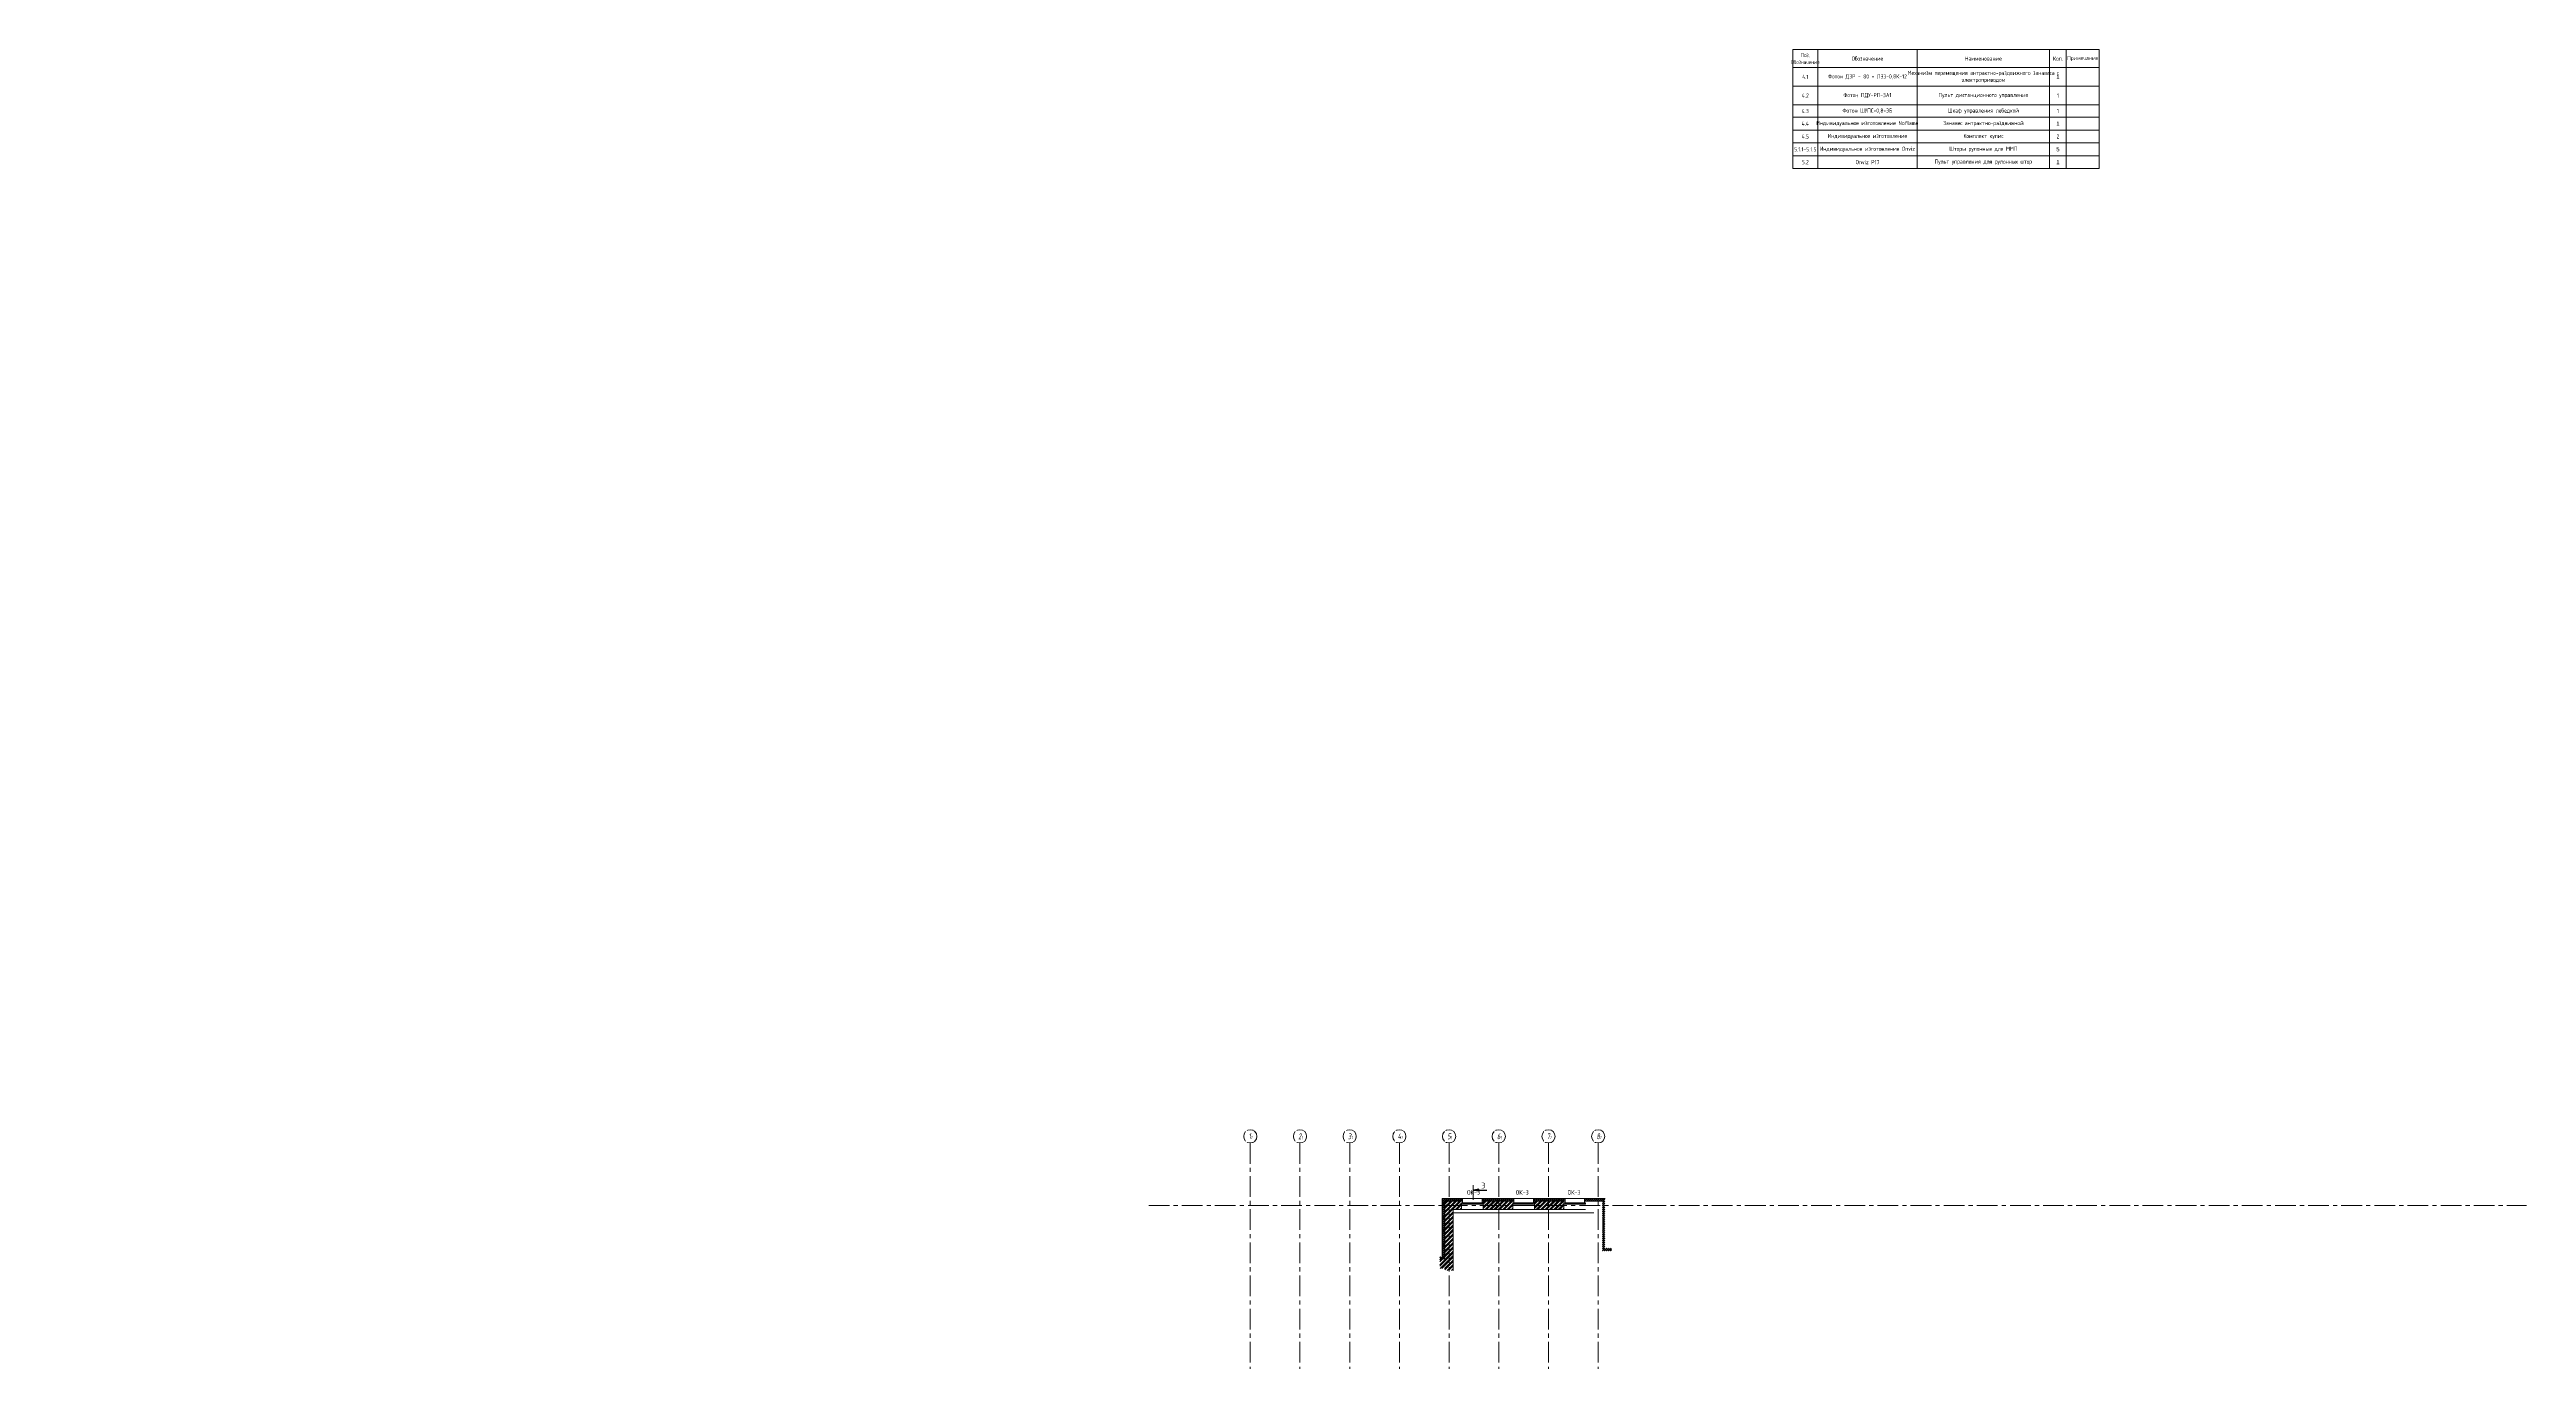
# Model space of a CAD drawing. Header units: millimetres. Extents: x -39 to 9534995, y -146829 to 289341.
# Drawn here: x 461209 to 610746, y -9828 to 69326 of the extents above; entities that cross this region are included whole.
import ezdxf
from ezdxf import colors
from ezdxf.entities.mleader import LeaderData, LeaderLine
from ezdxf.math import Vec2, Vec3

# ---------------------------------------------------------------- set-up
doc = ezdxf.new("R2010")
doc.units = ezdxf.units.MM
doc.linetypes.add('CENTER', pattern=[2, 1.25, -0.25, 0.25, -0.25])
for name, color, linetype, lineweight in [('!М_Перегородки_пеноблок', 7, 'Continuous', 20), ('+АР_Стены внутренние', 250, 'Continuous', 18), ('АР_Навесной фасад', 250, 'Continuous', 5), ('АР_Оси', 7, 'Continuous', 25), ('АР_Отметки', 7, 'Continuous', 5), ('АР_Подоконники', 163, 'Continuous', 9), ('АР_Разрезы', 175, 'Continuous', 9), ('АР_Сущ Несущая стена', 250, 'Continuous', 50), ('АР_Утеплитель', 250, 'Continuous', 13), ('АР_Штриховка кирпич', 250, 'Continuous', 9), ('Маркировка ОКОН', 5, 'Continuous', 18), ('ТОНКАЯ', 253, 'Continuous', 0)]:
    doc.layers.add(name, color=color, linetype=linetype, lineweight=lineweight)
doc.layers.add('АР_новое окно', color=160, linetype='Continuous')
doc.styles.add('GOST type A', font='GOST.TTF')
doc.styles.add('ISOCPEUR', font='', dxfattribs={"height": 250})
doc.styles.add('METRO-STYLE', font='isocpeur.ttf', dxfattribs={"width": 0.9, "oblique": 15})
doc.styles.add('PDF ISOCPEUR', font='isocpeur.ttf')
doc.styles.get("Standard").update_dxf_attribs({"font": 'GOST.TTF'})
doc.styles.add('ГОСТ 2.304', font='CS_Gost2304.shx', dxfattribs={"oblique": 10})
doc.styles.get('ISOCPEUR').set_extended_font_data('ISOCPEUR', italic=True)
pattern_1 = [(45, (150, 150), (0, 1000), [141.4, -282.8, 70.7, -424.3, 141.4, -353.61356]), (135, (800, 200), (-1000, 9e-14), [141.4, -212.1, 70.7, -353.6, 141.4, -495.01356]), (63.43495, (0, 0), (5e-08, 1000), [111.8, -447.2, 111.8, -447.234, 0, 0]), (116.56505, (0, 0), (-4e-07, 1000), [111.8, -447.2, 111.8, -447.234, 0, 0]), (0, (0, 100), (0, 1000), [50, -400, 100, -400, 50, 0]), (0, (0, 250), (0, 1000), [-150, 100, -400, 0, -350, 0]), (0, (0, 300), (0, 1000), [-400, 0, -300, 100, -200, 0]), (0, (0, 450), (0, 1000), [-200, 0, -250, 100, -450, 0]), (0, (0, 600), (0, 1000), [-200, 100, -400, 100, -200, 0]), (0, (0, 850), (0, 1000), [-150, 100, -200, 0, -550, 0]), (0, (0, 900), (0, 1000), [-200, 0, -600, 100, -100, 0]), (90, (50, 200), (-1000, 6e-14), [-300, 0, -300, 0, -400, 0]), (90, (150, 0), (-1000, 6e-14), [-150, 100, -400, 0, -350, 0]), (90, (250, 0), (-1000, 6e-14), [-400, 0, -350, 100, -150, 0]), (90, (800, 0), (-1000, 6e-14), [-200, 100, -500, 100, -100, 0]), (90, (100, 100), (-1000, 6e-14), [-300, 0, -350, 0, -350, 0]), (90, (200, 100), (-1000, 6e-14), [-250, 0, -550, 0, -200, 0]), (90, (300, 150), (-1000, 6e-14), [-500, 0, -150, 0, -350, 0]), (90, (350, 50), (-1000, 6e-14), [-450, 0, -200, 0, -250, 0]), (90, (450, 200), (-1000, 6e-14), [-400, 0, -150, 0, -400, 0]), (90, (500, 250), (-1000, 6e-14), [-450, 0, -200, 0, -350, 0]), (90, (550, 0), (-1000, 6e-14), [-600, 0, -250, 0, -150, 0]), (90, (600, 150), (-1000, 6e-14), [-200, 0, -400, 0, -400, 0]), (90, (650, 100), (-1000, 6e-14), [-450, 0, -250, 0, -300, 0]), (90, (700, 50), (-1000, 6e-14), [-400, 0, -300, 0, -300, 0]), (90, (800, 100), (-1000, 6e-14), [-300, 0, -300, 0, -400, 0]), (90, (900, 150), (-1000, 6e-14), [-400, 0, -200, 0, -400, 0]), (90, (950, 200), (-1000, 6e-14), [-150, 0, -600, 0, -250, 0])]

# ---------------------------------------------------------------- blocks, each defined once
blk = doc.blocks.new('*T42')
at = {"color": 0, "linetype": 'ByBlock', "lineweight": 9, "ltscale": 100, "transparency": 16777216}
for p, q in [((0, 0), (18500, 0)), ((0, 0), (0, -7181)), ((1500, 0), (1500, -7181)), ((7500, 0), (7500, -7181)), ((15500, 0), (15500, -7181)), ((16500, 0), (16500, -7181)), ((18500, 0), (18500, -7181)), ((0, -1087), (18500, -1087)), ((0, -2212), (18500, -2212)), ((0, -3337), (18500, -3337)), ((0, -4080), (18500, -4080)), ((0, -4855), (18500, -4855)), ((0, -5630), (18500, -5630)), ((0, -6405), (18500, -6405)), ((0, -7181), (18500, -7181))]:
    blk.add_line(p, q, dxfattribs=at)
at = {"color": 0, "lineweight": 9, "ltscale": 100, "transparency": 16777216, "char_height": 250, "attachment_point": 5, "style": 'GOST type A'}
for s, insert, width in [('{\\W0.9;Поз. Обозначение}', (750, -543), 1497), ('Обозначение', (4500, -543), 5997), ('{\\C256;Механизм перемещения антрактно-раздвижного занавеса с электроприводом}', (11500, -1649), 7997), ('Наименование', (11500, -543), 7997), ('Кол.', (16000, -543), 997), ('Примечание', (17500, -543), 1997), ('{\\C256;4.2}', (750, -2774), 1497), ('{\\C256;4.1}', (750, -1649), 1497), ('Пульт дистанционного управления', (11500, -2774), 7997), ('{\\fArial|b0|i0|c0|p0;1}', (16000, -1649), 997), ('1', (16000, -2774), 997), ('{\\fArial|b0|i0|c0;', (17500, -1649), 1997), ('{\\C256;4.4}', (750, -4468), 1497), ('{\\C256;4.3}', (750, -3709), 1497), ('{\\C256;Занавес антрактно-раздвижной}', (11500, -4468), 7997), ('Шкаф управления лебедкой', (11500, -3709), 7997), ('{\\fArial|b0|i0|c0|p0;1}', (16000, -4468), 997), ('1', (16000, -3709), 997), ('{\\fArial|b0|i0|c0;', (17500, -4468), 1997), ('{\\C256;5.1.1-5.1.5}', (750, -6018), 1497), ('{\\C256;4.5}', (750, -5243), 1497), ('{\\C256;Шторы рулонные для ММП}', (11500, -6018), 7997), ('Комплект кулис', (11500, -5243), 7997), ('{\\fArial|b0|i0|c204|p0;5}', (16000, -6018), 997), ('2', (16000, -5243), 997), ('{\\C256;5.2}', (750, -6793), 1497), ('{\\C256;Пульт управления для рулонных штор}', (11500, -6793), 7997), ('{\\fArial|b0|i0|c0|p0;1}', (16000, -6793), 997), ('{\\fArial|b0|i0|c0;', (17500, -6018), 1997), ('{\\fArial|b0|i0|c0;', (17500, -6793), 1997)]:
    blk.add_mtext(s, dxfattribs=dict(at, insert=insert, width=width))
at = {"color": 0, "lineweight": 9, "ltscale": 100, "transparency": 16777216, "char_height": 250, "width": 5997, "attachment_point": 5}
for s, insert in [('Фотон ДЗР - 80 + ЛЭЗ-0,8К-12', (4500, -1649)), ('Фотон ПДУ-РП-ЗА1', (4500, -2774)), ('Индивидуальное изготовление Noflame', (4500, -4468)), ('Фотон ШУПС-0,8-ЭБ', (4500, -3709)), ('Индивидуальное изготовление Onviz', (4500, -6018)), ('Индивидуальное изготовление ', (4500, -5243)), ('Onviz P17  ', (4500, -6793))]:
    blk.add_mtext(s, dxfattribs=dict(at, insert=insert))
blk = doc.blocks.new('*U113')
at = {"layer": 'АР_новое окно', "lineweight": 9}
for p, q in [((0, 1310), (-70, 1310)), ((-70, 1310), (-70, 0)), ((-70, 0), (-70, 1310)), ((0, 1240), (-70, 1240)), ((0, 70), (-70, 70)), ((-35, 1240), (-35, 70)), ((0, 1310), (0, 0)), ((0, 0), (-70, 0))]:
    blk.add_line(p, q, dxfattribs=at)
blk = doc.blocks.new('*U111')
at = {"layer": 'АР_новое окно', "lineweight": 9}
for p, q in [((0, 1310), (-70, 1310)), ((-70, 1310), (-70, 0)), ((-70, 0), (-70, 1310)), ((0, 1240), (-70, 1240)), ((0, 70), (-70, 70)), ((-35, 1240), (-35, 70)), ((0, 1310), (0, 0)), ((0, 0), (-70, 0))]:
    blk.add_line(p, q, dxfattribs=at)
blk = doc.blocks.new('*U112')
at = {"layer": 'АР_новое окно', "lineweight": 9}
for p, q in [((0, 1310), (-70, 1310)), ((-70, 1310), (-70, 0)), ((-70, 0), (-70, 1310)), ((0, 1240), (-70, 1240)), ((0, 70), (-70, 70)), ((-35, 1240), (-35, 70)), ((0, 1310), (0, 0)), ((0, 0), (-70, 0))]:
    blk.add_line(p, q, dxfattribs=at)
blk = doc.blocks.new('_DotSmall')
at = {"color": 0, "linetype": 'ByBlock', "const_width": 0.5}
blk.add_lwpolyline([(-0.0625, 0, 1), (0.0625, 0, 1)], format="xyb", close=True, dxfattribs=at)
blk = doc.blocks.new('A$C60573c2e')
at = {"layer": 'АР_Разрезы', "ltscale": 100}
h = blk.add_hatch(color=5, dxfattribs=at)
h.dxf.hatch_style = 1
h.paths.add_polyline_path([(13494, 917), (13424, 917), (13424, 1821), (13494, 1821)])
h.paths.add_polyline_path([(13795, 1471), (13494, 1521), (13795, 1521)])
h.paths.add_polyline_path([(13795, 1521), (13494, 1521), (13795, 1571)])
h = blk.add_hatch(color=5, dxfattribs=at)
h.dxf.hatch_style = 1
h.paths.add_polyline_path([(65884, -9869), (65884, -9799), (66884, -9799), (66884, -9869)])
h.paths.add_polyline_path([(66534, -10170), (66584, -9869), (66584, -10170)])
h.paths.add_polyline_path([(66584, -10170), (66584, -9869), (66634, -10170)])
h = blk.add_hatch(color=5, dxfattribs=at)
h.dxf.hatch_style = 1
h.paths.add_polyline_path([(-689, -12469), (-689, -12399), (-1689, -12399), (-1689, -12469)])
h.paths.add_polyline_path([(-1339, -12769), (-1389, -12469), (-1389, -12769)])
h.paths.add_polyline_path([(-1389, -12769), (-1389, -12469), (-1440, -12769)])
h = blk.add_hatch(color=5, dxfattribs=at)
h.dxf.hatch_style = 1
h.paths.add_polyline_path([(22341, -37642), (22411, -37642), (22411, -36642), (22341, -36642)])
h.paths.add_polyline_path([(22040, -36993), (22341, -36942), (22040, -36942)])
h.paths.add_polyline_path([(22040, -36942), (22341, -36942), (22040, -36892)])
h = blk.add_hatch(color=5, dxfattribs=at)
h.dxf.hatch_style = 1
h.paths.add_polyline_path([(59699, -43275), (59769, -43275), (59769, -42275), (59699, -42275)])
h.paths.add_polyline_path([(59398, -42625), (59699, -42575), (59398, -42575)])
h.paths.add_polyline_path([(59398, -42575), (59699, -42575), (59398, -42525)])
h = blk.add_hatch(color=5, dxfattribs=at)
h.dxf.hatch_style = 1
h.paths.add_polyline_path([(7699, -50578), (7629, -50578), (7629, -51578), (7699, -51578)])
h.paths.add_polyline_path([(7999, -51228), (7699, -51278), (7999, -51278)])
h.paths.add_polyline_path([(7999, -51278), (7699, -51278), (7999, -51328)])
h = blk.add_hatch(color=5, dxfattribs=at)
h.dxf.hatch_style = 1
h.paths.add_polyline_path([(59606, -71214), (59676, -71214), (59676, -72214), (59606, -72214)])
h.paths.add_polyline_path([(59306, -71864), (59606, -71914), (59306, -71914)])
h.paths.add_polyline_path([(59306, -71914), (59606, -71914), (59306, -71964)])
h = blk.add_hatch(color=5, dxfattribs=at)
h.dxf.hatch_style = 1
h.paths.add_polyline_path([(22341, -71965), (22411, -71965), (22411, -72965), (22341, -72965)])
h.paths.add_polyline_path([(22040, -72614), (22341, -72665), (22040, -72665)])
h.paths.add_polyline_path([(22040, -72665), (22341, -72665), (22040, -72715)])
at = {"layer": 'АР_Разрезы', "color": 5, "lineweight": 25, "ltscale": 100}
for p, q in [((13795, 1571), (13494, 1521)), ((13494, 1521), (13795, 1471)), ((13795, 1471), (13795, 1571)), ((65884, -9799, -2792), (66884, -9799, -2792)), ((66584, -9869, -2792), (66534, -10170, -2792)), ((66534, -10170, -2792), (66634, -10170, -2792)), ((66634, -10170, -2792), (66584, -9869, -2792)), ((-689, -12399, -2792), (-1689, -12399, -2792)), ((-1440, -12769, -2792), (-1389, -12469, -2792)), ((-1339, -12769, -2792), (-1440, -12769, -2792)), ((-1389, -12469, -2792), (-1339, -12769, -2792)), ((22341, -36942), (22040, -36892)), ((22040, -36892), (22040, -36993)), ((22040, -36993), (22341, -36942)), ((59699, -42575), (59398, -42525)), ((59398, -42525), (59398, -42625)), ((7629, -50578), (7629, -51578)), ((7699, -51278), (7999, -51228)), ((7999, -51328), (7699, -51278)), ((7999, -51228), (7999, -51328)), ((59606, -72214), (59606, -71214)), ((59676, -71214), (59676, -72214)), ((22341, -72665), (22040, -72614)), ((22040, -72614), (22040, -72715)), ((22040, -72715), (22341, -72665)), ((22341, -72965), (22341, -71965)), ((22411, -72965), (22341, -72965)), ((22411, -71965), (22411, -72965)), ((59606, -71914), (59306, -71864)), ((59306, -71864), (59306, -71964)), ((59306, -71964), (59606, -71914)), ((59676, -72214), (59606, -72214))]:
    blk.add_line(p, q, dxfattribs=at)
for points, elevation in [([(13494, 1521), (14278, 1521)], 0), ([(66584, -9869), (66584, -10653)], -2792), ([(-1389, -12469), (-1389, -13252)], -2792), ([(22341, -36942), (21557, -36942)], 0), ([(7699, -51278), (8483, -51278)], 0), ([(22341, -72665), (21557, -72665)], 0)]:
    blk.add_lwpolyline(points, dxfattribs=dict(at, elevation=elevation))
for points in [[(59699, -42575), (58915, -42575)], [(59606, -71914), (58822, -71914)]]:
    blk.add_lwpolyline(points, dxfattribs=at)
at = {"layer": 'АР_Разрезы', "color": 5, "lineweight": 25, "ltscale": 100, "char_height": 350, "width": 583.33, "style": 'METRO-STYLE'}
for s, insert, attachment_point in [('{\\Q0;\\W1;3}', (13944, 1621), 7), ('{\\Q0;\\W1;4}', (66905, -10319, -2792), 3), ('{\\Q0;\\W1;4}', (-1710, -12919, -2792), 1), ('{\\Q0;\\W1;2}', (21891, -36413), 3), ('{\\Q0;\\W1;1}', (59249, -42045), 3), ('{\\Q0;\\W1;3}', (8149, -51378), 1), ('{\\Q0;\\W1;2}', (21891, -72765), 3), ('{\\Q0;\\W1;1}', (59156, -72014), 3)]:
    blk.add_mtext(s, dxfattribs=dict(at, insert=insert, attachment_point=attachment_point))

msp = doc.modelspace()

# ---------------------------------------------------------------- hatches: boundary and pattern name
at = {"layer": '!М_Перегородки_пеноблок', "ltscale": 100}
h = msp.add_hatch(dxfattribs=at)
h.set_pattern_fill('БЕТОННАЯ ПОДГОТОВКА', color=256, scale=100, style=0, pattern_type=2)
h.set_pattern_definition(pattern_1)
h.paths.add_polyline_path([(488146.4, 58591.4), (488146.4, 58591.4), (488026.4, 58591.4), (488026.4, 58591.4)], flags=0)
h = msp.add_hatch(dxfattribs=at)
h.set_pattern_fill('БЕТОННАЯ ПОДГОТОВКА', color=256, scale=100, style=0, pattern_type=2)
h.set_pattern_definition(pattern_1)
h.paths.add_polyline_path([(574150.9, 39376.4), (574150.9, 39346.4), (574030.9, 39226.4), (574030.9, 39376.4)], flags=0)
at = {"layer": '+АР_Стены внутренние', "lineweight": 0, "ltscale": 100}
h = msp.add_hatch(dxfattribs=at)
h.set_pattern_fill('БЕТОН И ИЗДЕЛИЯ ИЗ НЕГО', color=256, scale=30, style=0, pattern_type=2)
h.set_pattern_definition([(45, (0, 0), (39.774756, 145.840774), [187.5, -40.5, 0, -40.5])])
h.paths.add_polyline_path([(490191.4, 20045.4), (490191.4, 20046.4), (490331.4, 20046.4), (490331.4, 20045.4)], flags=0)
at = {"layer": 'АР_Утеплитель', "lineweight": 9, "ltscale": 100}
h = msp.add_hatch(dxfattribs=at)
h.set_pattern_fill('ANSI37', color=256, scale=700)
h.set_pattern_definition([(45, (-431849.17, 35742.5), (-61.871843, 61.871843), []), (135, (-431849.17, 35742.5), (-61.871843, -61.871843), [])])
h.paths.add_polyline_path([(546520.8, -149.6), (545440.8, -149.6), (545440.8, -3659.4), (545140.8, -3659.4), (545140.8, -3509.4), (545290.8, -3509.4), (545290.8, 0.4), (546520.8, 0.4)])
h = msp.add_hatch(dxfattribs=at)
h.set_pattern_fill('ANSI37', color=256, scale=700)
h.set_pattern_definition([(45, (-428759.17, 35742.5), (-61.871843, 61.871843), []), (135, (-428759.17, 35742.5), (-61.871843, -61.871843), [])])
h.paths.add_polyline_path([(549610.8, -149.6), (547700.8, -149.6), (547700.8, 0.4), (549610.8, 0.4)])
h = msp.add_hatch(dxfattribs=at)
h.set_pattern_fill('ANSI37', color=256, scale=700)
h.set_pattern_definition([(45, (-425669.17, 35742.5), (-61.871843, 61.871843), []), (135, (-425669.17, 35742.5), (-61.871843, -61.871843), [])])
h.paths.add_polyline_path([(552700.8, -149.6), (550790.8, -149.6), (550790.8, 0.4), (552700.8, 0.4)])
h = msp.add_hatch(dxfattribs=at)
h.set_pattern_fill('ANSI37', color=256, scale=700)
h.set_pattern_definition([(45, (-422854.17, 32742.5), (-61.871843, 61.871843), []), (135, (-422854.17, 32742.5), (-61.871843, -61.871843), [])])
h.paths.add_polyline_path([(555515.8, -3149.6), (554960.8, -3149.6), (554960.8, -149.6), (553880.8, -149.6), (553880.8, 0.4), (555110.8, 0.4), (555110.8, -2999.6), (555515.8, -2999.6)])
at = {"layer": 'АР_Штриховка кирпич', "lineweight": 9, "ltscale": 100}
h = msp.add_hatch(dxfattribs=at)
h.set_pattern_fill('ANSI32', color=256, scale=500)
h.set_pattern_definition([(45, (-452838.85, 36416.53), (-132.58252, 132.58252), []), (45, (-452750.46, 36416.53), (-132.58252, 132.58252), [])])
h.paths.add_polyline_path([(546455.8, -149.6), (545440.8, -149.6), (545440.8, -3659.4), (545140.8, -3659.4), (545140.8, -4226.3), (545440.8, -4226.3), (545440.8, -4349.6), (545950.8, -4349.6), (545950.8, -659.6), (546455.8, -659.6)])
h = msp.add_hatch(dxfattribs=at)
h.set_pattern_fill('ANSI32', color=256, scale=500)
h.set_pattern_definition([(45, (-450513.85, 36416.53), (-132.58252, 132.58252), []), (45, (-450425.46, 36416.53), (-132.58252, 132.58252), [])])
h.paths.add_polyline_path([(549545.8, -149.6), (547765.8, -149.6), (547765.8, -659.6), (549545.8, -659.6)])
h = msp.add_hatch(dxfattribs=at)
h.set_pattern_fill('ANSI32', color=256, scale=500)
h.set_pattern_definition([(45, (-447423.85, 36416.53), (-132.58252, 132.58252), []), (45, (-447335.46, 36416.53), (-132.58252, 132.58252), [])])
h.paths.add_polyline_path([(552635.8, -149.6), (550855.8, -149.6), (550855.8, -659.6), (552635.8, -659.6)])

# ---------------------------------------------------------------- linework, layer by layer
at = {"layer": 'АР_Навесной фасад', "lineweight": 9, "ltscale": 100}
for p, q in [((545280.8, 10.4), (545280.8, -3499.4)), ((545280.8, 10.4), (555120.8, 10.4)), ((545290.8, 0.4), (545290.8, -3509.4)), ((545290.8, 0.4), (546520.8, 0.4)), ((547700.8, 0.4), (549610.8, 0.4)), ((550790.8, 0.4), (552700.8, 0.4)), ((553880.8, 0.4), (555110.8, 0.4))]:
    msp.add_line(p, q, dxfattribs=at)
for points in [[(546520.8, -149.6), (546520.8, 10.4)], [(547700.8, -149.6), (547700.8, 10.4)], [(549610.8, -149.6), (549610.8, 10.4)], [(550790.8, -149.6), (550790.8, 10.4)], [(552700.8, -149.6), (552700.8, 10.4)], [(553880.8, -149.6), (553880.8, 10.4)]]:
    msp.add_lwpolyline(points, dxfattribs=at)
at = {"layer": 'АР_новое окно', "lineweight": 9}
for p, q in [((546455.8, -659.6), (547765.8, -659.6)), ((549545.8, -659.6), (550855.8, -659.6)), ((552635.8, -659.6), (553945.8, -659.6))]:
    msp.add_line(p, q, dxfattribs=at)
at = {"layer": 'АР_Оси', "linetype": 'CENTER', "lineweight": 9, "ltscale": 1000}
for p, q in [((533700.8, 3352.8), (533700.8, -52379.5)), ((536700.8, 3352.8), (536700.8, -52379.5)), ((539700.8, 3352.8), (539700.8, -52379.5)), ((542700.8, 3352.8), (542700.8, -52379.5)), ((545700.8, 3352.8), (545700.8, -52379.5)), ((548700.8, 3352.8), (548700.8, -52379.5)), ((551700.8, 3352.8), (551700.8, -52379.5)), ((554700.8, 3352.8), (554700.8, -52379.5)), ((527567.1, -409.6), (610745.5, -409.6))]:
    msp.add_line(p, q, dxfattribs=at)
at = {"layer": 'АР_Оси', "lineweight": 9, "ltscale": 0.5}
for centre in [(533700.8, 3752.8), (536700.8, 3752.8), (539700.8, 3752.8), (542700.8, 3752.8), (545700.8, 3752.8), (548700.8, 3752.8), (551700.8, 3752.8), (554700.8, 3752.8)]:
    msp.add_circle(centre, 400, dxfattribs=at)
at = {"layer": 'АР_Подоконники', "lineweight": 9, "ltscale": 100}
msp.add_line((545950.8, -859.6), (554450.8, -859.6), dxfattribs=at)
at = {"layer": 'АР_Сущ Несущая стена', "lineweight": 9, "ltscale": 100}
for p, q in [((545440.8, -149.6), (545440.8, -3659.4)), ((545440.8, -149.6), (546520.8, -149.6)), ((545950.8, -659.6), (545950.8, -4349.6)), ((545950.8, -659.6), (546455.8, -659.6)), ((546455.8, -268.6), (546455.8, -659.6)), ((546455.8, -268.6), (546520.8, -268.6)), ((546455.8, -268.6), (547765.8, -268.6)), ((546520.8, -268.6), (546520.8, -149.6)), ((547700.8, -149.6), (549610.8, -149.6)), ((547700.8, -268.6), (547700.8, -149.6)), ((547700.8, -268.6), (547765.8, -268.6)), ((547765.8, -268.6), (547765.8, -659.6)), ((547765.8, -659.6), (549545.8, -659.6)), ((549545.8, -268.6), (549545.8, -659.6)), ((549545.8, -268.6), (549610.8, -268.6)), ((549545.8, -268.6), (550855.8, -268.6)), ((549610.8, -268.6), (549610.8, -149.6)), ((550790.8, -149.6), (552700.8, -149.6)), ((550790.8, -268.6), (550790.8, -149.6)), ((550790.8, -268.6), (550855.8, -268.6)), ((550855.8, -268.6), (550855.8, -659.6)), ((550855.8, -659.6), (552635.8, -659.6)), ((552635.8, -268.6), (552635.8, -659.6)), ((552635.8, -268.6), (552700.8, -268.6)), ((552635.8, -268.6), (553945.8, -268.6)), ((552700.8, -268.6), (552700.8, -149.6)), ((553880.8, -149.6), (554960.8, -149.6)), ((553880.8, -268.6), (553880.8, -149.6))]:
    msp.add_line(p, q, dxfattribs=at)

# ---------------------------------------------------------------- block references
msp.add_blockref('*T42', (566458.6, 69326.4))
at = {"layer": 'АР_новое окно', "lineweight": 9, "xscale": -1, "rotation": 90}
for name, p in [('*U112', (547765.8, -338.6)), ('*U111', (550855.8, -338.6)), ('*U113', (553945.8, -338.6))]:
    msp.add_blockref(name, p, dxfattribs=at)
at = {"layer": 'ТОНКАЯ', "color": 31, "lineweight": 9, "ltscale": 100, "true_color": 0xfecc66}
msp.add_blockref('A$C60573c2e', (533700.8, -1008.6), dxfattribs=at)

# ---------------------------------------------------------------- texts
at = {"layer": 'Маркировка ОКОН', "lineweight": 9, "char_height": 275.423, "attachment_point": 9, "rotation": 359.997787, "style": 'PDF ISOCPEUR'}
for insert in [(547570.6, 236), (550507, 236), (553635.1, 236)]:
    msp.add_mtext('{\\W0.8;ОК-3}', dxfattribs=dict(at, insert=insert))

# ---------------------------------------------------------------- leaders
at = {"layer": 'АР_Отметки', "lineweight": 9}
ml = msp.add_multileader_mtext('Standard', dxfattribs=at)
ml.set_content('+2,410', color=256, style='ISOCPEUR')
ml.set_leader_properties(color=256, linetype='Continuous', lineweight=-1)
ml.set_arrow_properties(name='DOTSMALL')
ml.build(insert=Vec2(0, 0))
ml.multileader.update_dxf_attribs({"has_text_frame": 1, "text_left_attachment_type": 4, "text_right_attachment_type": 4, "dogleg_length": 100, "arrow_head_size": 180})
ctx = ml.context
ctx.base_point, ctx.char_height, ctx.arrow_head_size, ctx.landing_gap_size, ctx.plane_origin = Vec3(555750.8, -49314.6), 250, 180, 50, Vec3(553589.6, -49905.9)
ctx.left_attachment, ctx.right_attachment = 4, 4
notes = []
notes.append((ctx, [(0, (0, 0, 0), (0, 0), (1, 0), 1, [])]))
ctx.mtext.insert, ctx.mtext.width, ctx.mtext.line_spacing_style, ctx.mtext.flow_direction = Vec3(555800.8, -48981.3), 852.697, 2, 5
ml = msp.add_multileader_mtext('Standard', dxfattribs=at)
ml.set_content('+3,950', color=256, style='ISOCPEUR')
ml.set_leader_properties(color=256, linetype='Continuous', lineweight=-1)
ml.set_arrow_properties(name='DOTSMALL')
ml.build(insert=Vec2(0, 0))
ml.multileader.update_dxf_attribs({"has_text_frame": 1, "text_left_attachment_type": 4, "text_right_attachment_type": 4, "dogleg_length": 100, "arrow_head_size": 180})
ctx = ml.context
ctx.base_point, ctx.char_height, ctx.arrow_head_size, ctx.landing_gap_size, ctx.plane_origin = Vec3(554065.1, -54820.3), 250, 180, 50, Vec3(553983.7, -56087.9)
ctx.left_attachment, ctx.right_attachment = 4, 4
notes.append((ctx, [(0, (0, 0, 0), (0, 0), (1, 0), 1, [])]))
ctx.mtext.insert, ctx.mtext.width, ctx.mtext.line_spacing_style, ctx.mtext.flow_direction = Vec3(554115.1, -54487), 852.697, 2, 5
ml = msp.add_multileader_mtext('Standard', dxfattribs=at)
ml.set_content('+2,410', color=256, style='ISOCPEUR')
ml.set_leader_properties(color=256, linetype='Continuous', lineweight=-1)
ml.set_arrow_properties(name='DOTSMALL')
ml.build(insert=Vec2(0, 0))
ml.multileader.update_dxf_attribs({"has_text_frame": 1, "text_left_attachment_type": 4, "text_right_attachment_type": 4, "dogleg_length": 100, "arrow_head_size": 180})
ctx = ml.context
ctx.base_point, ctx.char_height, ctx.arrow_head_size, ctx.landing_gap_size, ctx.plane_origin = Vec3(555750.8, -49314.6), 250, 180, 50, Vec3(553589.6, -49905.9)
ctx.left_attachment, ctx.right_attachment = 4, 4
notes.append((ctx, [(0, (0, 0, 0), (0, 0), (1, 0), 1, [])]))
ctx.mtext.insert, ctx.mtext.width, ctx.mtext.line_spacing_style, ctx.mtext.flow_direction = Vec3(555800.8, -48981.3), 852.697, 2, 5
ml = msp.add_multileader_mtext('Standard', dxfattribs=at)
ml.set_content('+3,950', color=256, style='ISOCPEUR')
ml.set_leader_properties(color=256, linetype='Continuous', lineweight=-1)
ml.set_arrow_properties(name='DOTSMALL')
ml.build(insert=Vec2(0, 0))
ml.multileader.update_dxf_attribs({"has_text_frame": 1, "text_left_attachment_type": 4, "text_right_attachment_type": 4, "dogleg_length": 100, "arrow_head_size": 180})
ctx = ml.context
ctx.base_point, ctx.char_height, ctx.arrow_head_size, ctx.landing_gap_size, ctx.plane_origin = Vec3(554065.1, -54820.3), 250, 180, 50, Vec3(553983.7, -56087.9)
ctx.left_attachment, ctx.right_attachment = 4, 4
notes.append((ctx, [(0, (0, 0, 0), (0, 0), (1, 0), 1, [])]))
ctx.mtext.insert, ctx.mtext.width, ctx.mtext.line_spacing_style, ctx.mtext.flow_direction = Vec3(554115.1, -54487), 852.697, 2, 5
for ctx, leaders in notes:
    for number, flags, end, landing, length, lines in leaders:
        leader = LeaderData()
        leader.index, (leader.has_last_leader_line, leader.has_dogleg_vector, leader.attachment_direction) = number, flags
        leader.last_leader_point, leader.dogleg_vector, leader.dogleg_length = Vec3(end), Vec3(landing), length
        for number, points, colour, breaks in lines:
            line = LeaderLine()
            line.index, line.vertices, line.color, line.breaks = number, Vec3.list(points), colors.encode_raw_color(colour), breaks
            leader.lines.append(line)
        ctx.leaders.append(leader)

# ---------------------------------------------------------------- next in the draw order: texts
at = {"layer": 'АР_Оси', "lineweight": 9, "char_height": 350, "width": 123.867, "attachment_point": 1, "line_spacing_factor": 1.149209, "style": 'ГОСТ 2.304', "bg_fill": 2}
for s, insert in [('{\\W0.8;1\\H0.57143x;1}', (533601, 3930.6)), ('{\\W0.8;2\\H0.57143x;1}', (536601, 3930.6)), ('{\\W0.8;3\\H0.57143x;1}', (539601, 3930.6)), ('{\\W0.8;4\\H0.57143x;1}', (542601, 3930.6)), ('{\\W0.8;5\\H0.57143x;1}', (545601, 3930.6)), ('{\\W0.8;6\\H0.57143x;1}', (548601, 3930.6)), ('{\\W0.8;7\\H0.57143x;1}', (551601, 3930.6)), ('{\\W0.8;8\\H0.57143x;1}', (554601, 3930.6))]:
    msp.add_mtext(s, dxfattribs=dict(at, insert=insert))

doc.saveas('drawing.dxf')
